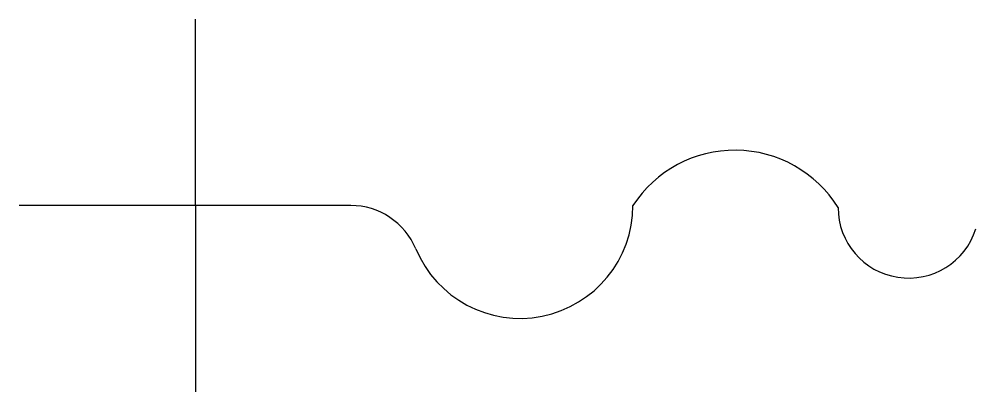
# Model space of a CAD drawing. Header units: millimetres. Extents: x -10129.955 to -10129.548, y 44.969 to 45.128.
import ezdxf

# ---------------------------------------------------------------- set-up
doc = ezdxf.new("R2010")
doc.units = ezdxf.units.MM
doc.header["$LTSCALE"] = 10
doc.layers.add('Tub_Válvulas', color=2, linetype='Continuous')

msp = doc.modelspace()

# ---------------------------------------------------------------- linework, layer by layer
at = {"layer": 'Tub_Válvulas'}
for p, q in [((-10129.8799203891, 45.04856686982384), (-10129.8799203891, 45.12783516265335)), ((-10129.8139203891, 45.04856686982384), (-10129.9549203891, 45.04856686982384)), ((-10129.8799203891, 45.04856686982384), (-10129.8799203891, 44.96929857699433))]:
    msp.add_line(p, q, dxfattribs=at)
for centre, radius, start, end in [((-10129.65057407175, 45.02038236349897), 0.05170367129049126, 31.88854751892007, 146.9673985771151), ((-10129.8139203891, 45.01856686982381), 0.03, 22.61986496692414, 90), ((-10129.7419203891, 45.04856686982446), 0.048, 202.6198649669241, 0), ((-10129.57667365829, 45.04769579101474), 0.03, 180, 342.3892873969461)]:
    msp.add_arc(centre, radius, start, end, dxfattribs=at)

doc.saveas('drawing.dxf')
